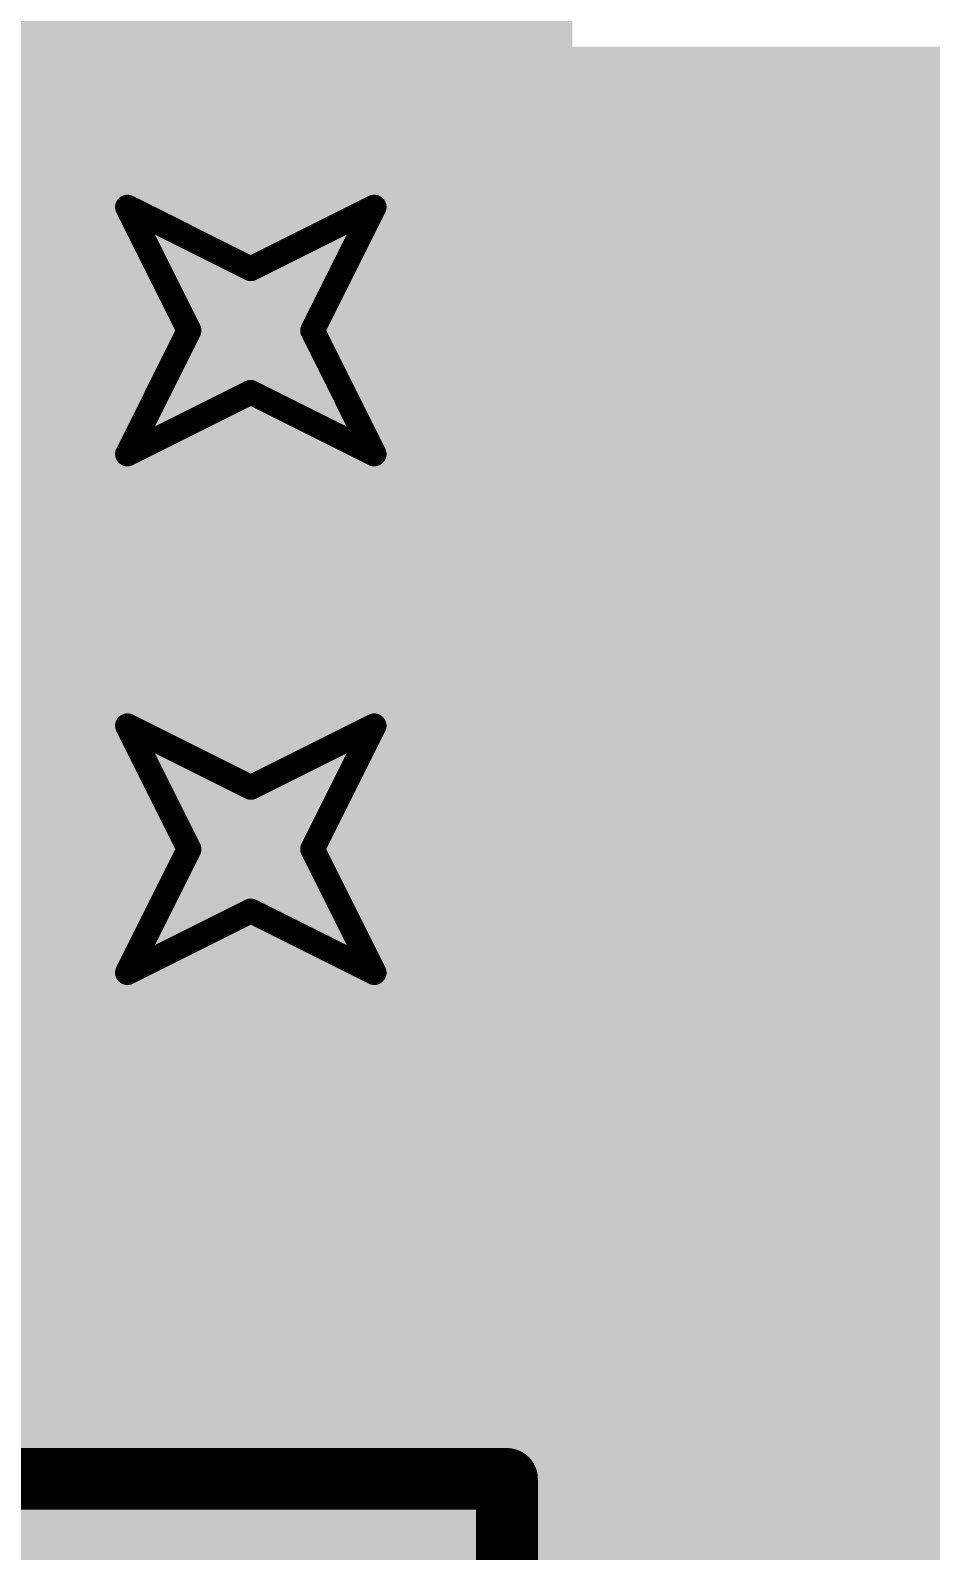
# Model space of a CAD drawing. Header units: inches. Extents: x -2 to 343, y -53 to 63.
# Drawn here: x 26.658 to 28.511, y -38.933 to -35.806 of the extents above; entities that cross this region are included whole.
import ezdxf

# ---------------------------------------------------------------- set-up
doc = ezdxf.new("R2010")
doc.units = ezdxf.units.IN
for name, color, linetype in [('Bottom Layer', 5, 'Continuous'), ('Bottom Overlay', 54, 'Continuous'), ('Bottom Paste', 16, 'Continuous'), ('Bottom Solder', 6, 'Continuous'), ('Drill Drawing', 1, 'Continuous'), ('Top Layer', 1, 'Continuous'), ('Top Overlay', 2, 'Continuous'), ('Via Holes', 16, 'Continuous')]:
    doc.layers.add(name, color=color, linetype=linetype)
doc.styles.add('Arial_Bold', font='', dxfattribs={"height": 0.2})
doc.styles.get('Arial_Bold').set_extended_font_data('Arial', bold=True)

# ---------------------------------------------------------------- blocks, each defined once
blk = doc.blocks.new('C___0805_B_86')
at = {"layer": 'Bottom Layer'}
for points in [[(-1.524, 0.762), (-0.508, 0.762), (-0.508, -0.762), (-1.524, -0.762)], [(0.508, 0.762), (1.524, 0.762), (1.524, -0.762), (0.508, -0.762)]]:
    blk.add_hatch(color=5, dxfattribs=at).paths.add_polyline_path(points)
at = {"layer": 'Bottom Paste'}
for points in [[(-1.524, 0.762), (-0.508, 0.762), (-0.508, -0.762), (-1.524, -0.762)], [(0.508, 0.762), (1.524, 0.762), (1.524, -0.762), (0.508, -0.762)]]:
    blk.add_hatch(color=16, dxfattribs=at).paths.add_polyline_path(points)
at = {"layer": 'Bottom Solder'}
for points in [[(-1.594, 0.832), (-0.438, 0.832), (-0.438, -0.832), (-1.594, -0.832)], [(0.438, 0.832), (1.594, 0.832), (1.594, -0.832), (0.438, -0.832)]]:
    blk.add_hatch(color=6, dxfattribs=at).paths.add_polyline_path(points)
at = {"layer": 'Bottom Overlay'}
for points in [[(-1.6256, 0.8636, 0.127, 0.127, 0), (-0.6096, 0.8636, 0.127, 0.127, 0)], [(-1.6256, -0.8636, 0.127, 0.127, 0), (-1.6256, 0.8636, 0.127, 0.127, 0)], [(0.6096, 0.8636, 0.127, 0.127, 0), (1.6256, 0.8636, 0.127, 0.127, 0)], [(1.6256, -0.8636, 0.127, 0.127, 0), (1.6256, 0.8636, 0.127, 0.127, 0)], [(-1.6256, -0.8636, 0.127, 0.127, 0), (-0.6096, -0.8636, 0.127, 0.127, 0)], [(0.6096, -0.8636, 0.127, 0.127, 0), (1.6256, -0.8636, 0.127, 0.127, 0)]]:
    blk.add_lwpolyline(points, format="xyseb", dxfattribs=at)
for points in [[(-1.6574, 0.8636, 0.0635, 0.0635, 1), (-1.5938, 0.8636, 0.0635, 0.0635, 1)], [(-1.6574, 0.8636, 0.0635, 0.0635, 1), (-1.5938, 0.8636, 0.0635, 0.0635, 1)], [(-0.6413, 0.8636, 0.0635, 0.0635, 1), (-0.5778, 0.8636, 0.0635, 0.0635, 1)], [(0.5778, 0.8636, 0.0635, 0.0635, 1), (0.6413, 0.8636, 0.0635, 0.0635, 1)], [(1.5938, 0.8636, 0.0635, 0.0635, 1), (1.6574, 0.8636, 0.0635, 0.0635, 1)], [(1.5938, 0.8636, 0.0635, 0.0635, 1), (1.6574, 0.8636, 0.0635, 0.0635, 1)], [(-1.6574, -0.8636, 0.0635, 0.0635, 1), (-1.5938, -0.8636, 0.0635, 0.0635, 1)], [(-1.6574, -0.8636, 0.0635, 0.0635, 1), (-1.5938, -0.8636, 0.0635, 0.0635, 1)], [(-0.6413, -0.8636, 0.0635, 0.0635, 1), (-0.5778, -0.8636, 0.0635, 0.0635, 1)], [(0.5778, -0.8636, 0.0635, 0.0635, 1), (0.6413, -0.8636, 0.0635, 0.0635, 1)], [(1.5938, -0.8636, 0.0635, 0.0635, 1), (1.6574, -0.8636, 0.0635, 0.0635, 1)], [(1.5938, -0.8636, 0.0635, 0.0635, 1), (1.6574, -0.8636, 0.0635, 0.0635, 1)]]:
    blk.add_lwpolyline(points, format="xyseb", close=True, dxfattribs=at)

msp = doc.modelspace()

# ---------------------------------------------------------------- hatches: boundary and pattern name
at = {"layer": 'Bottom Layer'}
for points in [[(24.6126, -38.2016), (30.734, -38.2016), (30.734, -35.8394), (24.6126, -35.8394)], [(26.0136, -40.5594), (30.734, -40.5594), (30.734, -35.8394), (26.0136, -35.8394)]]:
    msp.add_hatch(color=5, dxfattribs=at).paths.add_polyline_path(points)
h = msp.add_hatch(color=5, dxfattribs=at)
edge = h.paths.add_edge_path()
edge.add_arc((27.1119, -36.4236), 0.3, 0, 360)
h = msp.add_hatch(color=5, dxfattribs=at)
edge = h.paths.add_edge_path()
edge.add_arc((27.1119, -37.4904), 0.3, 0, 360)
at = {"layer": 'Top Layer'}
for points in [[(24.638, -37.9463), (27.7737, -37.9463), (27.7737, -33.004), (24.638, -33.004)], [(16.135, -38.83), (27.7737, -38.83), (27.7737, -35.938), (16.135, -35.938)]]:
    msp.add_hatch(color=1, dxfattribs=at).paths.add_polyline_path(points)
h = msp.add_hatch(color=1, dxfattribs=at)
edge = h.paths.add_edge_path()
edge.add_arc((27.1119, -36.4236), 0.3, 0, 360)
h = msp.add_hatch(color=1, dxfattribs=at)
edge = h.paths.add_edge_path()
edge.add_arc((27.1119, -37.4904), 0.3, 0, 360)
at = {"layer": 'Via Holes'}
h = msp.add_hatch(color=7, dxfattribs=at)
edge = h.paths.add_edge_path()
edge.add_arc((27.1119, -36.4236), 0.15, 0, 360)
h = msp.add_hatch(color=7, dxfattribs=at)
edge = h.paths.add_edge_path()
edge.add_arc((27.1119, -37.4904), 0.15, 0, 360)

# ---------------------------------------------------------------- linework, layer by layer
at = {"layer": 'Drill Drawing'}
for points in [[(26.8579, -36.1696, 0.0508, 0.0508, 0), (27.1119, -36.2966, 0.0508, 0.0508, 0)], [(26.8579, -36.1696, 0.0508, 0.0508, 0), (26.9849, -36.4236, 0.0508, 0.0508, 0)], [(27.1119, -36.2966, 0.0508, 0.0508, 0), (27.3659, -36.1696, 0.0508, 0.0508, 0)], [(27.2389, -36.4236, 0.0508, 0.0508, 0), (27.3659, -36.1696, 0.0508, 0.0508, 0)], [(26.8579, -36.6776, 0.0508, 0.0508, 0), (26.9849, -36.4236, 0.0508, 0.0508, 0)], [(27.2389, -36.4236, 0.0508, 0.0508, 0), (27.3659, -36.6776, 0.0508, 0.0508, 0)], [(26.8579, -36.6776, 0.0508, 0.0508, 0), (27.1119, -36.5506, 0.0508, 0.0508, 0)], [(27.1119, -36.5506, 0.0508, 0.0508, 0), (27.3659, -36.6776, 0.0508, 0.0508, 0)], [(26.8579, -37.2364, 0.0508, 0.0508, 0), (27.1119, -37.3634, 0.0508, 0.0508, 0)], [(26.8579, -37.2364, 0.0508, 0.0508, 0), (26.9849, -37.4904, 0.0508, 0.0508, 0)], [(27.1119, -37.3634, 0.0508, 0.0508, 0), (27.3659, -37.2364, 0.0508, 0.0508, 0)], [(27.2389, -37.4904, 0.0508, 0.0508, 0), (27.3659, -37.2364, 0.0508, 0.0508, 0)], [(26.8579, -37.7444, 0.0508, 0.0508, 0), (26.9849, -37.4904, 0.0508, 0.0508, 0)], [(27.2389, -37.4904, 0.0508, 0.0508, 0), (27.3659, -37.7444, 0.0508, 0.0508, 0)], [(26.8579, -37.7444, 0.0508, 0.0508, 0), (27.1119, -37.6174, 0.0508, 0.0508, 0)], [(27.1119, -37.6174, 0.0508, 0.0508, 0), (27.3659, -37.7444, 0.0508, 0.0508, 0)]]:
    msp.add_lwpolyline(points, format="xyseb", dxfattribs=at)
for points in [[(26.8452, -36.1696, 0.0254, 0.0254, 1), (26.8706, -36.1696, 0.0254, 0.0254, 1)], [(26.8452, -36.1696, 0.0254, 0.0254, 1), (26.8706, -36.1696, 0.0254, 0.0254, 1)], [(27.3532, -36.1696, 0.0254, 0.0254, 1), (27.3786, -36.1696, 0.0254, 0.0254, 1)], [(27.3532, -36.1696, 0.0254, 0.0254, 1), (27.3786, -36.1696, 0.0254, 0.0254, 1)], [(27.0992, -36.2966, 0.0254, 0.0254, 1), (27.1246, -36.2966, 0.0254, 0.0254, 1)], [(27.0992, -36.2966, 0.0254, 0.0254, 1), (27.1246, -36.2966, 0.0254, 0.0254, 1)], [(26.9722, -36.4236, 0.0254, 0.0254, 1), (26.9976, -36.4236, 0.0254, 0.0254, 1)], [(26.9722, -36.4236, 0.0254, 0.0254, 1), (26.9976, -36.4236, 0.0254, 0.0254, 1)], [(27.2262, -36.4236, 0.0254, 0.0254, 1), (27.2516, -36.4236, 0.0254, 0.0254, 1)], [(27.2262, -36.4236, 0.0254, 0.0254, 1), (27.2516, -36.4236, 0.0254, 0.0254, 1)], [(27.0992, -36.5506, 0.0254, 0.0254, 1), (27.1246, -36.5506, 0.0254, 0.0254, 1)], [(27.0992, -36.5506, 0.0254, 0.0254, 1), (27.1246, -36.5506, 0.0254, 0.0254, 1)], [(26.8452, -36.6776, 0.0254, 0.0254, 1), (26.8706, -36.6776, 0.0254, 0.0254, 1)], [(26.8452, -36.6776, 0.0254, 0.0254, 1), (26.8706, -36.6776, 0.0254, 0.0254, 1)], [(27.3532, -36.6776, 0.0254, 0.0254, 1), (27.3786, -36.6776, 0.0254, 0.0254, 1)], [(27.3532, -36.6776, 0.0254, 0.0254, 1), (27.3786, -36.6776, 0.0254, 0.0254, 1)], [(26.8452, -37.2364, 0.0254, 0.0254, 1), (26.8706, -37.2364, 0.0254, 0.0254, 1)], [(26.8452, -37.2364, 0.0254, 0.0254, 1), (26.8706, -37.2364, 0.0254, 0.0254, 1)], [(27.3532, -37.2364, 0.0254, 0.0254, 1), (27.3786, -37.2364, 0.0254, 0.0254, 1)], [(27.3532, -37.2364, 0.0254, 0.0254, 1), (27.3786, -37.2364, 0.0254, 0.0254, 1)], [(27.0992, -37.3634, 0.0254, 0.0254, 1), (27.1246, -37.3634, 0.0254, 0.0254, 1)], [(27.0992, -37.3634, 0.0254, 0.0254, 1), (27.1246, -37.3634, 0.0254, 0.0254, 1)], [(26.9722, -37.4904, 0.0254, 0.0254, 1), (26.9976, -37.4904, 0.0254, 0.0254, 1)], [(26.9722, -37.4904, 0.0254, 0.0254, 1), (26.9976, -37.4904, 0.0254, 0.0254, 1)], [(27.2262, -37.4904, 0.0254, 0.0254, 1), (27.2516, -37.4904, 0.0254, 0.0254, 1)], [(27.2262, -37.4904, 0.0254, 0.0254, 1), (27.2516, -37.4904, 0.0254, 0.0254, 1)], [(27.0992, -37.6174, 0.0254, 0.0254, 1), (27.1246, -37.6174, 0.0254, 0.0254, 1)], [(27.0992, -37.6174, 0.0254, 0.0254, 1), (27.1246, -37.6174, 0.0254, 0.0254, 1)], [(26.8452, -37.7444, 0.0254, 0.0254, 1), (26.8706, -37.7444, 0.0254, 0.0254, 1)], [(26.8452, -37.7444, 0.0254, 0.0254, 1), (26.8706, -37.7444, 0.0254, 0.0254, 1)], [(27.3532, -37.7444, 0.0254, 0.0254, 1), (27.3786, -37.7444, 0.0254, 0.0254, 1)], [(27.3532, -37.7444, 0.0254, 0.0254, 1), (27.3786, -37.7444, 0.0254, 0.0254, 1)]]:
    msp.add_lwpolyline(points, format="xyseb", close=True, dxfattribs=at)

# ---------------------------------------------------------------- block references
msp.add_blockref('C___0805_B_86', (26.0136, -39.6494))

# ---------------------------------------------------------------- texts
at = {"layer": 'Top Overlay', "style": 'Arial_Bold'}
msp.add_text('5V', height=1.2, rotation=360, dxfattribs=at).set_placement((25.5359, -38.3396))

doc.saveas('drawing.dxf')
